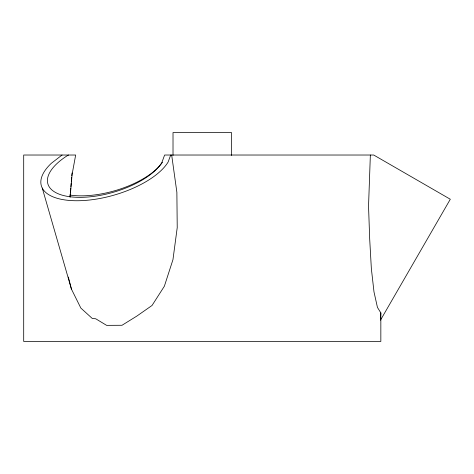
<?xml version="1.0" encoding="UTF-8"?>
<svg xmlns="http://www.w3.org/2000/svg" width="474" height="474" viewBox="0 0 474 474"><rect width="100%" height="100%" fill="white"/><g stroke="black" fill="none" stroke-linecap="round" stroke-linejoin="round"><path stroke-width="0.71" d="M370.36 155.022L368.541 206.089L369.69 238.985L371.355 268.604L373.998 291.937L377.44 307.383L380.841 312.893L380.444 320.234L450.3 199.246L373.708 155.022L164.614 155.022L161.877 162.523A60.583 26.236 -16.1 0 1 74.163 197.16A60.583 26.236 -16.1 0 1 66.781 156.011L68.588 155.022M70.016 196.823L70.265 193.925M70.383 192.474L70.756 188.125M70.881 186.679L71.189 183.053M71.313 181.607L71.687 177.258M71.811 175.807L72.06 172.909M70.116 197.225L72.101 174.45L75.662 155.022L23.7 155.022L23.7 341.44L380.841 341.44L380.841 312.893M170.693 155.022L168.134 162.013A67.379 29.175 -16.1 0 1 78.032 200.739A67.379 29.175 -16.1 0 1 51.322 163.311L62.053 155.022M42.269 188.083L71.432 289.099L80.841 308.064L92.276 318.469L95.718 318.777L106.614 325.354L122.019 325.271L136.826 316.099L152.047 305.463L164.365 286.219L172.957 259.669L177.223 227.633L176.873 192.29L171.671 155.022M68.327 277.047L71.432 289.099M231.525 155.442L231.525 132.56L173.016 132.56L173.016 155.442M162.434 162.268A60.583 26.236 -16.1 0 1 69.909 195.045"/></g></svg>
